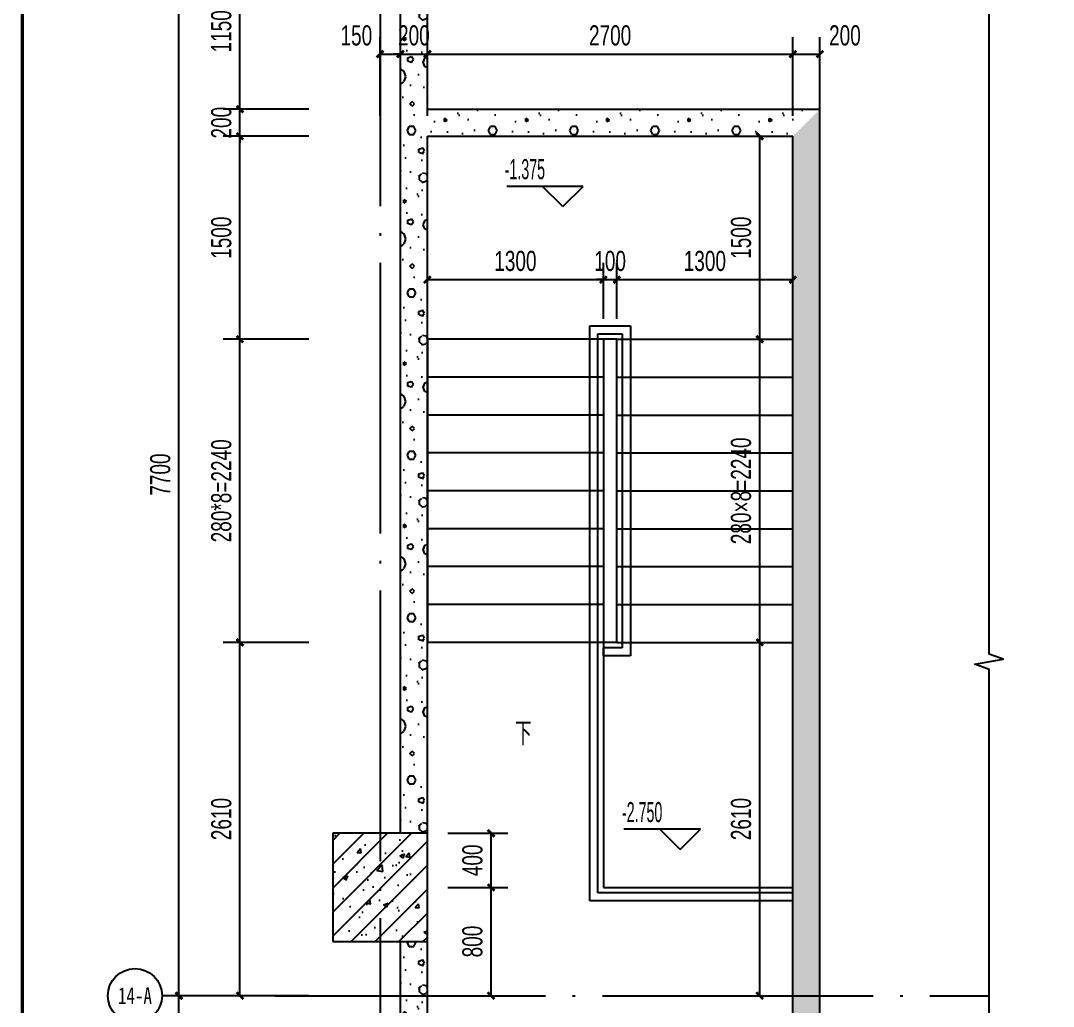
# Model space of a CAD drawing. Extents: x -26219 to 315419, y -160410 to -120810.
# Drawn here: x 232555 to 240186, y -135299 to -128016 of the extents above; entities that cross this region are included whole.
import ezdxf
from ezdxf.enums import TextEntityAlignment as Align
from ezdxf.xclip import XClip

# ---------------------------------------------------------------- set-up
doc = ezdxf.new("R2010")
doc.units = 0
doc.header["$LTSCALE"] = 1000
doc.header["$MEASUREMENT"] = 0
doc.header["$XCLIPFRAME"] = 0
doc.linetypes.add('104-14# 核心筒$2$DOTE', pattern=[2.42, 2, -0.2, 0.02, -0.2])
doc.linetypes.add('104-14# 核心筒$3$DOTE', pattern=[2.42, 2, -0.2, 0.02, -0.2])
for name, color, linetype in [('01-标注_尺寸', 124, 'Continuous'), ('01-标注_标高', 200, 'Continuous'), ('01-标注_符号', 200, 'Continuous'), ('02-TEXT_标注', 130, 'Continuous'), ('05-填充_天正', 26, 'Continuous'), ('104-14# 核心筒$2$01-标注_轴线坐标', 132, 'Continuous'), ('104-14# 核心筒$2$A_AXIS-轴线', 36, '104-14# 核心筒$2$DOTE'), ('104-14# 核心筒$2$AXIS_TEXT', 7, 'Continuous'), ('104-14# 核心筒$3$05-填充_天正', 26, 'Continuous'), ('104-14# 核心筒$3$A_AXIS-轴线', 36, '104-14# 核心筒$3$DOTE'), ('104-14# 核心筒$3$A_STR-砼柱', 51, 'Continuous'), ('A-E_栏杆', 232, 'Continuous'), ('A-E_电梯', 171, 'Continuous'), ('A_STR-砌块墙', 121, 'Continuous'), ('DIM_SYMB', 3, 'Continuous'), ('PUB_TEXT', 7, 'Continuous')]:
    doc.layers.add(name, color=color, linetype=linetype)
doc.styles.add('104-14# 核心筒$3$_TCH_AXIS', font='STXIHEI_0.TTF', dxfattribs={"width": 0.75})
doc.styles.add('_TCH_DIM', font='ros.shx', dxfattribs={"width": 0.75, "bigfont": 'jd.shx'})
doc.styles.add('_TCH_DIM_T3', font='ros.shx', dxfattribs={"width": 0.705882, "bigfont": 'jd.shx'})
doc.dimstyles.new('_TCH_ARCH&&50', dxfattribs={"dimtxt": 148.75, "dimasz": 50, "dimexe": 125, "dimexo": 150, "dimgap": 63.125, "dimtad": 1, "dimdec": 0, "dimzin": 0, "dimdsep": 46, "dimtxsty": '_TCH_DIM_T3', "dimblk": 'ARCHTICK', "dimcen": 0.09, "dimclrt": 7, "dimazin": 2, "dimtfac": 1, "dimtdec": 0, "dimtix": 1, "dimtmove": 2, "dimatfit": 3, "dimfxl": 0, "dimtolj": 1, "dimtzin": 0, "dimarcsym": 0})
pattern_1 = [(0, (177, -183), (300, 600), [0, -600]), (0, (-174, -264), (300, 600), [0, -600]), (0, (21, -270), (300, 600), [0, -600]), (0, (234, -93), (300, 600), [0, -600]), (0, (-15, -300), (300, 600), [0, -600]), (0, (294, 285), (300, 600), [0, -600]), (0, (111, 237), (300, 600), [0, -600]), (0, (207, 162), (300, 600), [0, -600]), (0, (-282, 150), (300, 600), [0, -600]), (0, (12, 123), (300, 600), [0, -600]), (0, (-102, -30), (300, 600), [0, -600]), (0, (-96, -255), (300, 600), [0, -600]), (0, (129, -279), (300, 600), [0, -600]), (0, (294, -15), (300, 600), [0, -600]), (0, (-267, -108), (300, 600), [0, -600]), (0, (-216, -6), (300, 600), [0, -600]), (0, (18, -48), (300, 600), [0, -600]), (0, (-66, -135), (300, 600), [0, -600]), (0, (-114, 63), (300, 600), [0, -600]), (0, (-39, 288), (300, 600), [0, -600]), (0, (-243, -234), (300, 600), [0, -600]), (0, (87, 165), (300, 600), [0, -600]), (0, (-192, 174), (300, 600), [0, -600]), (0, (-240, 252), (300, 600), [0, -600]), (130.601294, (257.143, 97.143), (-1499.9999834, 1800.000008), [26.3416, -11037.111]), (18.43495, (214.29, 108.57), (1499.999994, 599.999996), [27.1052, -3767.6279]), (90, (214.3, 82.86), (300, 600), [25.7143, -1174.2857]), (161.56505, (240, 74.29), (-1500.000008, 599.999955), [27.1052, -3767.6279]), (53.1301, (240, 74.29), (300, 600), [28.5714, -2971.4285]), (135, (262.86, -231.43), (-300.00004, 599.99996), [24.2437, -1672.8126]), (45, (228.57, -231.43), (300, 600), [24.2437, -1672.8126]), (135, (245.71, -248.57), (-300.00004, 599.99996), [24.2437, -1672.8126]), (45, (245.71, -248.57), (300, 600), [24.2437, -1672.8126]), (116.56505, (-25.7, 171.43), (-5e-05, 1200), [31.9438, -638.8765]), (180, (-40, 200), (-300, 600), [34.2857, -565.7142]), (63.43495, (-88.57, 171.43), (3e-06, 1200), [31.9438, -638.8765]), (116.56505, (-74.3, 142.86), (-5e-05, 1200), [31.9438, -638.8765]), (0, (-74.3, 142.86), (300, 600), [34.2857, -565.7142]), (63.43495, (-40, 142.86), (3e-06, 1200), [31.9438, -638.8765]), (107.102728, (200, -31.429), (-899.9999656, 3000.0000048), [38.8613, -16282.9025]), (143.972626, (188.57, 5.714), (-5699.999928, 4199.999995), [38.8613, -8122.02]), (180, (157.14, 28.6), (-300, 600), [37.1429, -562.8571]), (36.027373, (88.57, 5.714), (5699.999958, 4199.999955), [38.8613, -8122.02]), (71.56505, (77.14, -28.57), (900.000005, 2999.999995), [36.1403, -3758.5928]), (107.102728, (88.571, -65.714), (-899.9999656, 3000.0000048), [38.8613, -16282.9025]), (143.972626, (120, -88.57), (-5699.999928, 4199.999995), [38.8613, -8122.02]), (0, (120, -88.6), (300, 600), [37.1429, -562.8571]), (36.027373, (157.143, -88.57), (5699.999958, 4199.999955), [38.8613, -8122.02]), (71.56505, (188.57, -65.71), (900.000005, 2999.999995), [36.1403, -3758.5928]), (150.255118, (205.714, 248.57), (-900.000002, 599.999993), [23.035, -4814.3196]), (90, (185.7, 237.14), (300, 600), [22.8571, -1177.1427]), (29.74488, (185.714, 237.14), (900, 599.999997), [23.035, -4814.3196]), (116.56505, (65.7, -177.14), (-5e-05, 1200), [31.9438, -638.8765]), (168.690067, (51.43, -148.57), (-2700.000002, 599.999985), [29.1373, -6089.6855]), (41.185925, (0, -162.857), (7499.9999546, 6599.9999423), [30.3718, -12725.802]), (90, (0, -191.43), (300, 600), [28.5714, -1171.4285]), (138.814074, (22.857, -211.429), (-7499.9998667, 6600.000042), [30.3718, -12725.802]), (16.699244, (22.857, -211.429), (9899.9999255, 2999.9999686), [29.8295, -12498.5375]), (60.945396, (51.43, -202.857), (299.9999992, 599.9999947), [29.4161, -12325.3395]), (109.983106, (-185.714, 74.286), (-1500.0000056, 4199.999989), [33.442, -14012.1975]), (155.556045, (-197.143, 105.714), (-3900.0000149, 1799.9999626), [34.523, -14465.1315]), (24.443955, (-260, 105.714), (3900.000002, 1799.9999913), [34.523, -14465.1315]), (70.016893, (-271.429, 74.286), (1500.0000045, 4199.9999896), [33.442, -14012.1975]), (109.983106, (-260, 42.857), (-1500.0000056, 4199.999989), [33.442, -14012.1975]), (160.016893, (-228.57, 31.43), (-1500.000001, 599.999973), [33.442, -6989.3775]), (19.983107, (-228.57, 31.43), (1499.999992, 599.999999), [33.442, -6989.3775]), (70.016893, (-197.143, 42.857), (1500.0000045, 4199.9999896), [33.442, -14012.1975]), (122.005383, (37.14, 20), (-300.00004, 599.99997), [26.9542, -5633.434]), (18.43495, (-2.86, 34.29), (1499.999994, 599.999996), [27.1052, -3767.6279]), (90, (-2.86, 8.57), (300, 600), [25.7143, -1174.2857]), (161.56505, (22.86, 0), (-1500.000008, 599.999955), [27.1052, -3767.6279]), (54.462322, (22.857, 0), (2099.999997, 2999.9999955), [24.5781, -10298.2115]), (116.56505, (-137.14, -125.7), (-5e-05, 1200), [31.9438, -638.8765]), (180, (-151.4, -97.14), (-300, 600), [31.4286, -568.5714]), (59.036243, (-200, -125.714), (300.000001, 599.999997), [33.3197, -6963.822]), (120.963756, (-182.857, -154.286), (-300.000041, 599.999972), [33.3197, -6963.822]), (0, (-182.86, -154.3), (300, 600), [31.4286, -568.5714]), (63.43495, (-151.43, -154.3), (3e-06, 1200), [31.9438, -638.8765])]

# ---------------------------------------------------------------- blocks, each defined once
blk = doc.blocks.new('图框-A1')
at = {"const_width": 0.5}
blk.add_lwpolyline([(766, 584), (25, 584), (25, 10), (766, 10)], close=True, dxfattribs=at)
blk = doc.blocks.new('104-14# 核心筒')
at = {"layer": '104-14# 核心筒$2$A_AXIS-轴线'}
for p, q in [((-9370.1, 105800), (120259.9, 105800)), ((32400, 54018.4), (32400, -8545.1))]:
    blk.add_line(p, q, dxfattribs=at)
blk = doc.blocks.new('_ArchTick')
at = {"color": 0, "linetype": 'ByBlock', "const_width": 0.4}
blk.add_lwpolyline([(-0.5, -0.5), (0.5, 0.5)], dxfattribs=at)
blk = doc.blocks.new('*D612')
at = {"layer": '01-标注_尺寸', "color": 0, "lineweight": -2, "transparency": 16777216}
for p, q in [((234114.4, -135219.9), (233599.5, -135219.9)), ((233724.5, -136919.4), (233724.5, -135219.9)), ((234114.4, -136919.4), (233599.5, -136919.4))]:
    blk.add_line(p, q, dxfattribs=at)
at = {"layer": 'Defpoints', "color": 0, "transparency": 16777216}
for p in [(233724.5, -135219.9), (234264.4, -135219.9), (234264.4, -136919.4)]:
    blk.add_point(p, dxfattribs=at)
at = {"layer": '01-标注_尺寸', "color": 0, "lineweight": -2, "transparency": 16777216, "xscale": 50, "yscale": 50, "zscale": 50}
for p, rotation in [((233724.5, -135219.9), 90), ((233724.5, -136919.4), 270)]:
    blk.add_blockref('_ArchTick', p, dxfattribs=dict(at, rotation=rotation))
at = {"layer": '01-标注_尺寸', "color": 7, "transparency": 16777216, "insert": (233587, -136069.6), "char_height": 148.75, "attachment_point": 5, "rotation": 90, "style": '_TCH_DIM_T3'}
blk.add_mtext('\\A1;1700', dxfattribs=at)
blk = doc.blocks.new('*D613')
at = {"layer": '01-标注_尺寸', "color": 0, "lineweight": -2, "transparency": 16777216}
for p, q in [((234114.4, -127519.9), (233599.5, -127519.9)), ((233724.5, -135219.9), (233724.5, -127519.9)), ((234114.4, -135219.9), (233599.5, -135219.9))]:
    blk.add_line(p, q, dxfattribs=at)
at = {"layer": 'Defpoints', "color": 0, "transparency": 16777216}
for p in [(233724.5, -127519.9), (234264.4, -127519.9), (234264.4, -135219.9)]:
    blk.add_point(p, dxfattribs=at)
at = {"layer": '01-标注_尺寸', "color": 0, "lineweight": -2, "transparency": 16777216, "xscale": 50, "yscale": 50, "zscale": 50}
for p, rotation in [((233724.5, -127519.9), 90), ((233724.5, -135219.9), 270)]:
    blk.add_blockref('_ArchTick', p, dxfattribs=dict(at, rotation=rotation))
at = {"layer": '01-标注_尺寸', "color": 7, "transparency": 16777216, "insert": (233587, -131369.9), "char_height": 148.75, "attachment_point": 5, "rotation": 90, "style": '_TCH_DIM_T3'}
blk.add_mtext('\\A1;7700', dxfattribs=at)
blk = doc.blocks.new('*D642')
at = {"layer": '01-标注_尺寸', "color": 0, "lineweight": -2, "transparency": 16777216}
for p, q in [((234684.5, -132609.8), (234050.6, -132609.8)), ((234175.6, -135219.9), (234175.6, -132609.8)), ((234684.5, -135219.9), (234050.6, -135219.9))]:
    blk.add_line(p, q, dxfattribs=at)
at = {"layer": 'Defpoints', "color": 0, "transparency": 16777216}
for p in [(234175.6, -132609.8), (234834.5, -132609.8), (234834.5, -135219.9)]:
    blk.add_point(p, dxfattribs=at)
at = {"layer": '01-标注_尺寸', "color": 0, "lineweight": -2, "transparency": 16777216, "xscale": 50, "yscale": 50, "zscale": 50}
for p, rotation in [((234175.6, -132609.8), 90), ((234175.6, -135219.9), 270)]:
    blk.add_blockref('_ArchTick', p, dxfattribs=dict(at, rotation=rotation))
at = {"layer": '01-标注_尺寸', "color": 7, "transparency": 16777216, "insert": (234038.1, -133914.8), "char_height": 148.75, "attachment_point": 5, "rotation": 90, "style": '_TCH_DIM_T3'}
blk.add_mtext('\\A1;2610', dxfattribs=at)
blk = doc.blocks.new('*D643')
at = {"layer": '01-标注_尺寸', "color": 0, "lineweight": -2, "transparency": 16777216}
for p, q in [((234684.5, -130369.8), (234050.6, -130369.8)), ((234175.6, -132609.8), (234175.6, -130369.8)), ((234684.5, -132609.8), (234050.6, -132609.8))]:
    blk.add_line(p, q, dxfattribs=at)
at = {"layer": 'Defpoints', "color": 0, "transparency": 16777216}
for p in [(234175.6, -130369.8), (234834.5, -130369.8), (234834.5, -132609.8)]:
    blk.add_point(p, dxfattribs=at)
at = {"layer": '01-标注_尺寸', "color": 0, "lineweight": -2, "transparency": 16777216, "xscale": 50, "yscale": 50, "zscale": 50}
for p, rotation in [((234175.6, -130369.8), 90), ((234175.6, -132609.8), 270)]:
    blk.add_blockref('_ArchTick', p, dxfattribs=dict(at, rotation=rotation))
at = {"layer": '01-标注_尺寸', "color": 7, "transparency": 16777216, "insert": (234038.1, -131489.8), "char_height": 148.75, "attachment_point": 5, "rotation": 90, "style": '_TCH_DIM_T3'}
blk.add_mtext('\\A1;280*8=2240', dxfattribs=at)
blk = doc.blocks.new('*D644')
at = {"layer": '01-标注_尺寸', "color": 0, "lineweight": -2, "transparency": 16777216}
for p, q in [((234684.5, -128869.8), (234050.6, -128869.8)), ((234175.6, -130369.8), (234175.6, -128869.8)), ((234684.5, -130369.8), (234050.6, -130369.8))]:
    blk.add_line(p, q, dxfattribs=at)
at = {"layer": 'Defpoints', "color": 0, "transparency": 16777216}
for p in [(234175.6, -128869.8), (234834.5, -128869.8), (234834.5, -130369.8)]:
    blk.add_point(p, dxfattribs=at)
at = {"layer": '01-标注_尺寸', "color": 0, "lineweight": -2, "transparency": 16777216, "xscale": 50, "yscale": 50, "zscale": 50}
for p, rotation in [((234175.6, -128869.8), 90), ((234175.6, -130369.8), 270)]:
    blk.add_blockref('_ArchTick', p, dxfattribs=dict(at, rotation=rotation))
at = {"layer": '01-标注_尺寸', "color": 7, "transparency": 16777216, "insert": (234038.1, -129619.8), "char_height": 148.75, "attachment_point": 5, "rotation": 90, "style": '_TCH_DIM_T3'}
blk.add_mtext('\\A1;1500', dxfattribs=at)
blk = doc.blocks.new('*D645')
at = {"layer": '01-标注_尺寸', "color": 0, "lineweight": -2, "transparency": 16777216}
for p, q in [((234175.6, -128669.8), (234175.6, -128619.8)), ((234684.5, -128669.8), (234050.6, -128669.8)), ((234175.6, -128869.8), (234175.6, -128669.8)), ((234684.5, -128869.8), (234050.6, -128869.8)), ((234175.6, -128869.8), (234175.6, -128919.8))]:
    blk.add_line(p, q, dxfattribs=at)
at = {"layer": 'Defpoints', "color": 0, "transparency": 16777216}
for p in [(234175.6, -128669.8), (234834.5, -128669.8), (234834.5, -128869.8)]:
    blk.add_point(p, dxfattribs=at)
at = {"layer": '01-标注_尺寸', "color": 0, "lineweight": -2, "transparency": 16777216, "xscale": 50, "yscale": 50, "zscale": 50}
for p, rotation in [((234175.6, -128669.8), 270), ((234175.6, -128869.8), 90)]:
    blk.add_blockref('_ArchTick', p, dxfattribs=dict(at, rotation=rotation))
at = {"layer": '01-标注_尺寸', "color": 7, "transparency": 16777216, "insert": (234038.1, -128769.8), "char_height": 148.75, "attachment_point": 5, "rotation": 90, "style": '_TCH_DIM_T3'}
blk.add_mtext('\\A1;200', dxfattribs=at)
blk = doc.blocks.new('*D646')
at = {"layer": '01-标注_尺寸', "color": 0, "lineweight": -2, "transparency": 16777216}
for p, q in [((234684.5, -127519.9), (234050.6, -127519.9)), ((234175.6, -128669.8), (234175.6, -127519.9)), ((234684.5, -128669.8), (234050.6, -128669.8))]:
    blk.add_line(p, q, dxfattribs=at)
at = {"layer": 'Defpoints', "color": 0, "transparency": 16777216}
for p in [(234175.6, -127519.9), (234834.5, -127519.9), (234834.5, -128669.8)]:
    blk.add_point(p, dxfattribs=at)
at = {"layer": '01-标注_尺寸', "color": 0, "lineweight": -2, "transparency": 16777216, "xscale": 50, "yscale": 50, "zscale": 50}
for p, rotation in [((234175.6, -127519.9), 90), ((234175.6, -128669.8), 270)]:
    blk.add_blockref('_ArchTick', p, dxfattribs=dict(at, rotation=rotation))
at = {"layer": '01-标注_尺寸', "color": 7, "transparency": 16777216, "insert": (234038.1, -128094.9), "char_height": 148.75, "attachment_point": 5, "rotation": 90, "style": '_TCH_DIM_T3'}
blk.add_mtext('\\A1;1150', dxfattribs=at)
blk = doc.blocks.new('*D647')
at = {"layer": '01-标注_尺寸', "color": 0, "lineweight": -2, "transparency": 16777216}
for p, q in [((237772, -132609.8), (238140.8, -132609.8)), ((238015.8, -135219.9), (238015.8, -132609.8)), ((237772, -135219.9), (238140.8, -135219.9))]:
    blk.add_line(p, q, dxfattribs=at)
at = {"layer": 'Defpoints', "color": 0, "transparency": 16777216}
for p in [(237622, -132609.8), (238015.8, -132609.8), (237622, -135219.9)]:
    blk.add_point(p, dxfattribs=at)
at = {"layer": '01-标注_尺寸', "color": 0, "lineweight": -2, "transparency": 16777216, "xscale": 50, "yscale": 50, "zscale": 50}
for p, rotation in [((238015.8, -132609.8), 90), ((238015.8, -135219.9), 270)]:
    blk.add_blockref('_ArchTick', p, dxfattribs=dict(at, rotation=rotation))
at = {"layer": '01-标注_尺寸', "color": 7, "transparency": 16777216, "insert": (237878.3, -133914.8), "char_height": 148.75, "attachment_point": 5, "rotation": 90, "style": '_TCH_DIM_T3'}
blk.add_mtext('\\A1;2610', dxfattribs=at)
blk = doc.blocks.new('*D648')
at = {"layer": '01-标注_尺寸', "color": 0, "lineweight": -2, "transparency": 16777216}
for p, q in [((237772, -130369.8), (238140.8, -130369.8)), ((238015.8, -132609.8), (238015.8, -130369.8)), ((237772, -132609.8), (238140.8, -132609.8))]:
    blk.add_line(p, q, dxfattribs=at)
at = {"layer": 'Defpoints', "color": 0, "transparency": 16777216}
for p in [(237622, -130369.8), (238015.8, -130369.8), (237622, -132609.8)]:
    blk.add_point(p, dxfattribs=at)
at = {"layer": '01-标注_尺寸', "color": 0, "lineweight": -2, "transparency": 16777216, "xscale": 50, "yscale": 50, "zscale": 50}
for p, rotation in [((238015.8, -130369.8), 90), ((238015.8, -132609.8), 270)]:
    blk.add_blockref('_ArchTick', p, dxfattribs=dict(at, rotation=rotation))
at = {"layer": '01-标注_尺寸', "color": 7, "transparency": 16777216, "insert": (237878.3, -131489.8), "char_height": 148.75, "attachment_point": 5, "rotation": 90, "style": '_TCH_DIM_T3'}
blk.add_mtext('\\A1;280×8=2240', dxfattribs=at)
blk = doc.blocks.new('*D649')
at = {"layer": '01-标注_尺寸', "color": 0, "lineweight": -2, "transparency": 16777216}
for p, q in [((237772, -128869.8), (238140.8, -128869.8)), ((238015.8, -130369.8), (238015.8, -128869.8)), ((237772, -130369.8), (238140.8, -130369.8))]:
    blk.add_line(p, q, dxfattribs=at)
at = {"layer": 'Defpoints', "color": 0, "transparency": 16777216}
for p in [(237622, -128869.8), (238015.8, -128869.8), (237622, -130369.8)]:
    blk.add_point(p, dxfattribs=at)
at = {"layer": '01-标注_尺寸', "color": 0, "lineweight": -2, "transparency": 16777216, "xscale": 50, "yscale": 50, "zscale": 50}
for p, rotation in [((238015.8, -128869.8), 90), ((238015.8, -130369.8), 270)]:
    blk.add_blockref('_ArchTick', p, dxfattribs=dict(at, rotation=rotation))
at = {"layer": '01-标注_尺寸', "color": 7, "transparency": 16777216, "insert": (237878.3, -129619.8), "char_height": 148.75, "attachment_point": 5, "rotation": 90, "style": '_TCH_DIM_T3'}
blk.add_mtext('\\A1;1500', dxfattribs=at)
blk = doc.blocks.new('*D650')
at = {"layer": '01-标注_尺寸', "color": 0, "lineweight": -2, "transparency": 16777216}
for p, q in [((235560.6, -130219.8), (235560.6, -129804.5)), ((236860.6, -130219.8), (236860.6, -129804.5)), ((235560.6, -129929.5), (236860.6, -129929.5))]:
    blk.add_line(p, q, dxfattribs=at)
at = {"layer": 'Defpoints', "color": 0, "transparency": 16777216}
for p in [(236860.6, -129929.5), (235560.6, -130369.8), (236860.6, -130369.8)]:
    blk.add_point(p, dxfattribs=at)
at = {"layer": '01-标注_尺寸', "color": 0, "lineweight": -2, "transparency": 16777216, "xscale": 50, "yscale": 50, "zscale": 50, "rotation": 180}
blk.add_blockref('_ArchTick', (235560.6, -129929.5), dxfattribs=at)
at = {"layer": '01-标注_尺寸', "color": 0, "lineweight": -2, "transparency": 16777216, "xscale": 50, "yscale": 50, "zscale": 50}
blk.add_blockref('_ArchTick', (236860.6, -129929.5), dxfattribs=at)
at = {"layer": '01-标注_尺寸', "color": 7, "transparency": 16777216, "insert": (236210.6, -129792), "char_height": 148.75, "attachment_point": 5, "style": '_TCH_DIM_T3'}
blk.add_mtext('\\A1;1300', dxfattribs=at)
blk = doc.blocks.new('*D651')
at = {"layer": '01-标注_尺寸', "color": 0, "lineweight": -2, "transparency": 16777216}
for p, q in [((236860.6, -130219.8), (236860.6, -129804.5)), ((236960.6, -130219.8), (236960.6, -129804.5)), ((236860.6, -129929.5), (236810.6, -129929.5)), ((236860.6, -129929.5), (236960.6, -129929.5)), ((236960.6, -129929.5), (237010.6, -129929.5))]:
    blk.add_line(p, q, dxfattribs=at)
at = {"layer": 'Defpoints', "color": 0, "transparency": 16777216}
for p in [(236960.6, -129929.5), (236860.6, -130369.8), (236960.6, -130369.8)]:
    blk.add_point(p, dxfattribs=at)
at = {"layer": '01-标注_尺寸', "color": 0, "lineweight": -2, "transparency": 16777216, "xscale": 50, "yscale": 50, "zscale": 50}
blk.add_blockref('_ArchTick', (236860.6, -129929.5), dxfattribs=at)
at = {"layer": '01-标注_尺寸', "color": 0, "lineweight": -2, "transparency": 16777216, "xscale": 50, "yscale": 50, "zscale": 50, "rotation": 180}
blk.add_blockref('_ArchTick', (236960.6, -129929.5), dxfattribs=at)
at = {"layer": '01-标注_尺寸', "color": 7, "transparency": 16777216, "insert": (236910.6, -129792), "char_height": 148.75, "attachment_point": 5, "style": '_TCH_DIM_T3'}
blk.add_mtext('\\A1;100', dxfattribs=at)
blk = doc.blocks.new('*D652')
at = {"layer": '01-标注_尺寸', "color": 0, "lineweight": -2, "transparency": 16777216}
for p, q in [((236960.6, -130219.8), (236960.6, -129804.5)), ((238260.6, -130219.8), (238260.6, -129804.5)), ((236960.6, -129929.5), (238260.6, -129929.5))]:
    blk.add_line(p, q, dxfattribs=at)
at = {"layer": 'Defpoints', "color": 0, "transparency": 16777216}
for p in [(238260.6, -129929.5), (236960.6, -130369.8), (238260.6, -130369.8)]:
    blk.add_point(p, dxfattribs=at)
at = {"layer": '01-标注_尺寸', "color": 0, "lineweight": -2, "transparency": 16777216, "xscale": 50, "yscale": 50, "zscale": 50, "rotation": 180}
blk.add_blockref('_ArchTick', (236960.6, -129929.5), dxfattribs=at)
at = {"layer": '01-标注_尺寸', "color": 0, "lineweight": -2, "transparency": 16777216, "xscale": 50, "yscale": 50, "zscale": 50}
blk.add_blockref('_ArchTick', (238260.6, -129929.5), dxfattribs=at)
at = {"layer": '01-标注_尺寸', "color": 7, "transparency": 16777216, "insert": (237610.6, -129792), "char_height": 148.75, "attachment_point": 5, "style": '_TCH_DIM_T3'}
blk.add_mtext('\\A1;1300', dxfattribs=at)
blk = doc.blocks.new('*D958')
at = {"layer": '01-标注_尺寸', "color": 0, "lineweight": -2, "transparency": 16777216}
for p, q in [((235210.6, -128719.8), (235210.6, -128138)), ((235360.6, -128719.8), (235360.6, -128138)), ((235210.6, -128263), (235360.6, -128263))]:
    blk.add_line(p, q, dxfattribs=at)
at = {"layer": 'Defpoints', "color": 0, "transparency": 16777216}
for p in [(235360.6, -128263), (235210.6, -128869.8), (235360.6, -128869.8)]:
    blk.add_point(p, dxfattribs=at)
at = {"layer": '01-标注_尺寸', "color": 0, "lineweight": -2, "transparency": 16777216, "xscale": 50, "yscale": 50, "zscale": 50, "rotation": 180}
blk.add_blockref('_ArchTick', (235210.6, -128263), dxfattribs=at)
at = {"layer": '01-标注_尺寸', "color": 0, "lineweight": -2, "transparency": 16777216, "xscale": 50, "yscale": 50, "zscale": 50}
blk.add_blockref('_ArchTick', (235360.6, -128263), dxfattribs=at)
at = {"layer": '01-标注_尺寸', "color": 7, "transparency": 16777216, "insert": (235035.6, -128125.5), "char_height": 148.75, "attachment_point": 5, "style": '_TCH_DIM_T3'}
blk.add_mtext('\\A1;150', dxfattribs=at)
blk = doc.blocks.new('*D959')
at = {"layer": '01-标注_尺寸', "color": 0, "lineweight": -2, "transparency": 16777216}
for p, q in [((235360.6, -128719.8), (235360.6, -128138)), ((235560.6, -128719.8), (235560.6, -128138)), ((235360.6, -128263), (235310.6, -128263)), ((235360.6, -128263), (235560.6, -128263)), ((235560.6, -128263), (235610.6, -128263))]:
    blk.add_line(p, q, dxfattribs=at)
at = {"layer": 'Defpoints', "color": 0, "transparency": 16777216}
for p in [(235560.6, -128263), (235360.6, -128869.8), (235560.6, -128869.8)]:
    blk.add_point(p, dxfattribs=at)
at = {"layer": '01-标注_尺寸', "color": 0, "lineweight": -2, "transparency": 16777216, "xscale": 50, "yscale": 50, "zscale": 50}
blk.add_blockref('_ArchTick', (235360.6, -128263), dxfattribs=at)
at = {"layer": '01-标注_尺寸', "color": 0, "lineweight": -2, "transparency": 16777216, "xscale": 50, "yscale": 50, "zscale": 50, "rotation": 180}
blk.add_blockref('_ArchTick', (235560.6, -128263), dxfattribs=at)
at = {"layer": '01-标注_尺寸', "color": 7, "transparency": 16777216, "insert": (235460.6, -128125.5), "char_height": 148.75, "attachment_point": 5, "style": '_TCH_DIM_T3'}
blk.add_mtext('\\A1;200', dxfattribs=at)
blk = doc.blocks.new('*D960')
at = {"layer": '01-标注_尺寸', "color": 0, "lineweight": -2, "transparency": 16777216}
for p, q in [((235560.6, -128719.8), (235560.6, -128138)), ((238260.6, -128719.8), (238260.6, -128138)), ((235560.6, -128263), (238260.6, -128263))]:
    blk.add_line(p, q, dxfattribs=at)
at = {"layer": 'Defpoints', "color": 0, "transparency": 16777216}
for p in [(238260.6, -128263), (235560.6, -128869.8), (238260.6, -128869.8)]:
    blk.add_point(p, dxfattribs=at)
at = {"layer": '01-标注_尺寸', "color": 0, "lineweight": -2, "transparency": 16777216, "xscale": 50, "yscale": 50, "zscale": 50, "rotation": 180}
blk.add_blockref('_ArchTick', (235560.6, -128263), dxfattribs=at)
at = {"layer": '01-标注_尺寸', "color": 0, "lineweight": -2, "transparency": 16777216, "xscale": 50, "yscale": 50, "zscale": 50}
blk.add_blockref('_ArchTick', (238260.6, -128263), dxfattribs=at)
at = {"layer": '01-标注_尺寸', "color": 7, "transparency": 16777216, "insert": (236910.6, -128125.5), "char_height": 148.75, "attachment_point": 5, "style": '_TCH_DIM_T3'}
blk.add_mtext('\\A1;2700', dxfattribs=at)
blk = doc.blocks.new('*D961')
at = {"layer": '01-标注_尺寸', "color": 0, "lineweight": -2, "transparency": 16777216}
for p, q in [((238260.6, -128719.8), (238260.6, -128138)), ((238460.6, -128719.8), (238460.6, -128138)), ((238260.6, -128263), (238460.6, -128263))]:
    blk.add_line(p, q, dxfattribs=at)
at = {"layer": 'Defpoints', "color": 0, "transparency": 16777216}
for p in [(238460.6, -128263), (238260.6, -128869.8), (238460.6, -128869.8)]:
    blk.add_point(p, dxfattribs=at)
at = {"layer": '01-标注_尺寸', "color": 0, "lineweight": -2, "transparency": 16777216, "xscale": 50, "yscale": 50, "zscale": 50, "rotation": 180}
blk.add_blockref('_ArchTick', (238260.6, -128263), dxfattribs=at)
at = {"layer": '01-标注_尺寸', "color": 0, "lineweight": -2, "transparency": 16777216, "xscale": 50, "yscale": 50, "zscale": 50}
blk.add_blockref('_ArchTick', (238460.6, -128263), dxfattribs=at)
at = {"layer": '01-标注_尺寸', "color": 7, "transparency": 16777216, "insert": (238645.6, -128125.5), "char_height": 148.75, "attachment_point": 5, "style": '_TCH_DIM_T3'}
blk.add_mtext('\\A1;200', dxfattribs=at)
blk = doc.blocks.new('*D1760')
at = {"layer": '01-标注_尺寸', "color": 0, "lineweight": -2, "transparency": 16777216}
for p, q in [((235710.6, -134019.9), (236156, -134019.9)), ((236031, -134419.9), (236031, -134019.9)), ((235710.6, -134419.9), (236156, -134419.9))]:
    blk.add_line(p, q, dxfattribs=at)
at = {"layer": 'Defpoints', "color": 0, "transparency": 16777216}
for p in [(235560.6, -134019.9), (236031, -134019.9), (235560.6, -134419.9)]:
    blk.add_point(p, dxfattribs=at)
at = {"layer": '01-标注_尺寸', "color": 0, "lineweight": -2, "transparency": 16777216, "xscale": 50, "yscale": 50, "zscale": 50}
for p, rotation in [((236031, -134019.9), 90), ((236031, -134419.9), 270)]:
    blk.add_blockref('_ArchTick', p, dxfattribs=dict(at, rotation=rotation))
at = {"layer": '01-标注_尺寸', "color": 7, "transparency": 16777216, "insert": (235893.5, -134219.9), "char_height": 148.75, "attachment_point": 5, "rotation": 90, "style": '_TCH_DIM_T3'}
blk.add_mtext('\\A1;400', dxfattribs=at)
blk = doc.blocks.new('*D1761')
at = {"layer": '01-标注_尺寸', "color": 0, "lineweight": -2, "transparency": 16777216}
for p, q in [((235710.6, -134419.9), (236156, -134419.9)), ((236031, -135219.9), (236031, -134419.9)), ((235710.6, -135219.9), (236156, -135219.9))]:
    blk.add_line(p, q, dxfattribs=at)
at = {"layer": 'Defpoints', "color": 0, "transparency": 16777216}
for p in [(235560.6, -134419.9), (236031, -134419.9), (235560.6, -135219.9)]:
    blk.add_point(p, dxfattribs=at)
at = {"layer": '01-标注_尺寸', "color": 0, "lineweight": -2, "transparency": 16777216, "xscale": 50, "yscale": 50, "zscale": 50}
for p, rotation in [((236031, -134419.9), 90), ((236031, -135219.9), 270)]:
    blk.add_blockref('_ArchTick', p, dxfattribs=dict(at, rotation=rotation))
at = {"layer": '01-标注_尺寸', "color": 7, "transparency": 16777216, "insert": (235893.5, -134819.9), "char_height": 148.75, "attachment_point": 5, "rotation": 90, "style": '_TCH_DIM_T3'}
blk.add_mtext('\\A1;800', dxfattribs=at)

msp = doc.modelspace()

# ---------------------------------------------------------------- hatches: boundary and pattern name
at = {"layer": '05-填充_天正'}
h = msp.add_hatch(dxfattribs=at)
h.set_pattern_fill('加气混凝土', color=256, scale=50, style=0)
h.set_pattern_definition(pattern_1)
h.paths.add_polyline_path([(235494, -128769.8), (235560.6, -128669.8), (235560.6, -127383.4), (235360.6, -127383.4), (235360.6, -128769.8)])
h = msp.add_hatch(dxfattribs=at)
h.set_pattern_fill('加气混凝土', color=256, scale=50, style=0)
h.set_pattern_definition(pattern_1)
h.paths.add_polyline_path([(235494, -128769.8), (235560.6, -128869.8), (238260.6, -128869.8), (238460.6, -128669.8), (235560.6, -128669.8)])
h = msp.add_hatch(dxfattribs=at)
h.set_pattern_fill('加气混凝土', color=256, scale=50, style=0)
h.set_pattern_definition(pattern_1)
h.paths.add_polyline_path([(238360.6, -136986), (238460.6, -136919.4), (238460.6, -128669.8), (238260.6, -128869.8), (238260.6, -136919.4)])
h = msp.add_hatch(dxfattribs=at)
h.set_pattern_fill('加气混凝土', color=256, scale=50, style=0)
h.set_pattern_definition(pattern_1)
h.paths.add_polyline_path([(235360.6, -134019.9), (235560.6, -134019.9), (235560.6, -128869.8), (235494, -128769.8), (235360.6, -128769.8)])
h = msp.add_hatch(dxfattribs=at)
h.set_pattern_fill('加气混凝土', color=256, scale=50, style=0)
h.set_pattern_definition(pattern_1)
h.paths.add_polyline_path([(235560.6, -134819.9), (235360.6, -134819.9), (235360.6, -136919.4), (235460.6, -136986), (235560.6, -136919.4)])
at = {"layer": '104-14# 核心筒$3$05-填充_天正'}
h = msp.add_hatch(dxfattribs=at)
h.set_pattern_fill('钢筋混凝土', color=256, scale=50, style=0)
h.set_pattern_definition([(45, (0, 0), (-88.38835, 88.38835), []), (50, (0, 0), (358.6301, -31.37607), [37.5, -412.5]), (355, (0, 0), (-69.37567, 376.09607), [30, -330]), (100.4514, (29.9, -2.6), (289.2547, 344.71977), [31.8701, -350.57106]), (46.1842, (0, 100), (533.6205, -82.7595), [56.25, -618.75]), (96.6356, (44.47, 93.1), (467.3314, 487.0589), [47.8051, -525.8565]), (351.1842, (0, 100), (467.331, 487.0593), [45, -495]), (21, (50, 75), (298.45353, -201.30945), [37.5, -412.5]), (326, (50, 75), (121.65767, 362.575), [30, -330]), (71.4514, (74.87, 58.22), (420.1113, 161.26525), [31.8701, -350.57106]), (37.5, (0, 0), (6.07993, 166.446927), [0, -326, 0, -335, 0, -331.25]), (7.5, (0, 0), (131.53477, 197.20586), [0, -191, 0, -318.5, 0, -126.25]), (327.5, (-111.5, 0), (266.91122, -11.277436), [0, -125, 0, -390, 0, -517.5]), (317.5, (-161.5, 0), (291.59308, 50.0525), [0, -162.5, 0, -259, 0, -367.5])])
h.paths.add_polyline_path([(234860.6, -134819.9), (235560.6, -134819.9), (235560.6, -134019.9), (234860.6, -134019.9)])

# ---------------------------------------------------------------- linework, layer by layer
at = {"layer": '01-标注_标高'}
for p, q in [((236710.7, -129240), (236146.4, -129240)), ((236560.7, -129390), (236410.7, -129240)), ((236560.7, -129390), (236710.7, -129240)), ((237577.3, -133990.2), (237013, -133990.2)), ((237427.3, -134140.2), (237277.3, -133990.2)), ((237427.3, -134140.2), (237577.3, -133990.2))]:
    msp.add_line(p, q, dxfattribs=at)
at = {"layer": '01-标注_符号'}
msp.add_lwpolyline([(239710.6, -138394.5), (239710.6, -132809.3), (239605.6, -132771.1), (239815.6, -132734.1), (239710.6, -132696.8), (239710.6, -127111.7)], dxfattribs=at)
at = {"layer": '104-14# 核心筒$2$01-标注_轴线坐标'}
msp.add_line((234433.5, -135219.9), (233599.5, -135219.9), dxfattribs=at)
msp.add_circle((233399.5, -135219.9), 200, dxfattribs=at)
at = {"layer": '104-14# 核心筒$3$A_AXIS-轴线'}
for p, q in [((235210.6, -127386.2), (235210.6, -138607.5)), ((234433.5, -135219.9), (239710.6, -135219.9))]:
    msp.add_line(p, q, dxfattribs=at)
at = {"layer": '104-14# 核心筒$3$A_STR-砼柱'}
for p, q in [((235560.6, -134019.9), (234860.6, -134019.9)), ((234860.6, -134019.9), (234860.6, -134819.9)), ((235560.6, -134819.9), (235560.6, -134019.9)), ((234860.6, -134819.9), (235560.6, -134819.9))]:
    msp.add_line(p, q, dxfattribs=at)
at = {"layer": 'A-E_栏杆'}
for p, q in [((236760.6, -134519.9), (236760.6, -130269.8)), ((236760.6, -130269.8), (237060.6, -130269.8)), ((237060.6, -130269.8), (237060.6, -132709.8)), ((236820.6, -134459.9), (236820.6, -130329.8)), ((236820.6, -130329.8), (237000.6, -130329.8)), ((237000.6, -130329.8), (237000.6, -132649.8)), ((237000.6, -132649.8), (236860.6, -132649.8)), ((236860.6, -132709.8), (236860.6, -132649.8)), ((237060.6, -132709.8), (236860.6, -132709.8)), ((238260.6, -134519.9), (236760.6, -134519.9)), ((238260.6, -134459.9), (236820.6, -134459.9)), ((238260.6, -134519.9), (238260.6, -134459.9))]:
    msp.add_line(p, q, dxfattribs=at)
at = {"layer": 'A-E_电梯'}
for p, q in [((235560.6, -130369.8), (235560.6, -132609.8)), ((236860.6, -130369.8), (235560.6, -130369.8)), ((236860.6, -130369.8), (236860.6, -134419.9)), ((236960.6, -130369.8), (236860.6, -130369.8)), ((236860.6, -130369.8), (236860.6, -132609.8)), ((236960.6, -132609.8), (236960.6, -130369.8)), ((236960.6, -132609.8), (236960.6, -130369.8)), ((236960.6, -130369.8), (238260.6, -130369.8)), ((238260.6, -132609.8), (238260.6, -130369.8)), ((236860.6, -130649.8), (235560.6, -130649.8)), ((236960.6, -130649.8), (238260.6, -130649.8)), ((236860.6, -130929.8), (235560.6, -130929.8)), ((236960.6, -130929.8), (238260.6, -130929.8)), ((236860.6, -131209.8), (235560.6, -131209.8)), ((236960.6, -131209.8), (238260.6, -131209.8)), ((236860.6, -131489.8), (235560.6, -131489.8)), ((236960.6, -131489.8), (238260.6, -131489.8)), ((236860.6, -131769.8), (235560.6, -131769.8)), ((236960.6, -131769.8), (238260.6, -131769.8)), ((236860.6, -132049.8), (235560.6, -132049.8)), ((236960.6, -132049.8), (238260.6, -132049.8)), ((236860.6, -132329.8), (235560.6, -132329.8)), ((236960.6, -132329.8), (238260.6, -132329.8)), ((236860.6, -132609.8), (235560.6, -132609.8)), ((236960.6, -132609.8), (238260.6, -132609.8)), ((236860.6, -134419.9), (238260.6, -134419.9))]:
    msp.add_line(p, q, dxfattribs=at)
msp.add_lwpolyline([(236960.6, -132609.8), (236860.6, -132609.8)], dxfattribs=at)
at = {"layer": 'A_STR-砌块墙'}
for p, q in [((235360.6, -128769.8), (235360.6, -127383.4)), ((235560.6, -128669.8), (235560.6, -127383.4)), ((235560.6, -128669.8), (238460.6, -128669.8)), ((238460.6, -136919.4), (238460.6, -128669.8)), ((235360.6, -134019.9), (235360.6, -128769.8)), ((235560.6, -134019.9), (235560.6, -128869.8)), ((235560.6, -128869.8), (238260.6, -128869.8)), ((238260.6, -136919.4), (238260.6, -128869.8)), ((235360.6, -136919.4), (235360.6, -134819.9)), ((235560.6, -136919.4), (235560.6, -134819.9))]:
    msp.add_line(p, q, dxfattribs=at)
at = {"layer": 'DIM_SYMB'}
msp.add_lwpolyline([(236260.1, -133143.8, 0, 0, 0), (236260.1, -129538.7, 0, 0, 0), (237660.1, -129538.7, 0, 0, 0), (237660.1, -133261.4, 40, 0, 0), (237660.1, -133411.4, 0, 0, 0)], format="xyseb", dxfattribs=at)

# ---------------------------------------------------------------- block references
at = {"xscale": 50, "yscale": 50, "zscale": 50}
msp.add_blockref('图框-A1', (231317.6, -156062.5), dxfattribs=at)
ref = msp.add_blockref('104-14# 核心筒', (243788.7, -236343.4))
XClip(ref).set_block_clipping_path([(32000, 95800), (42400, 107298.7390783391)])
ref = msp.add_blockref('104-14# 核心筒', (201591, -159600))
XClip(ref).set_block_clipping_path([(32000, 6700), (42400, 18198.7390783391)])

# ---------------------------------------------------------------- texts
at = {"layer": '02-TEXT_标注', "style": '_TCH_DIM', "width": 0.529412}
for s, p in [('-1.375', (236131.4, -129187.5)), ('-2.750', (236998, -133937.7))]:
    msp.add_text(s, height=148.75, dxfattribs=at).set_placement(p)
at = {"layer": '104-14# 核心筒$2$AXIS_TEXT', "style": '104-14# 核心筒$3$_TCH_AXIS', "width": 0.923853}
msp.add_text('14-A', height=124.12, dxfattribs=at).set_placement((233274, -135281.9), (233525, -135281.9), align=Align.FIT)
at = {"layer": 'PUB_TEXT', "style": '_TCH_DIM', "width": 0.75}
msp.add_text('下', height=173.6, dxfattribs=at).set_placement((236207.7, -133371.3))

# ---------------------------------------------------------------- dimensions: what is measured, and where the dimension line sits
at = {"layer": '01-标注_尺寸'}
for p1, p2, distance, picture, middle in [((234264.4, -135219.9), (234264.4, -127519.9), 539.9, '*D613', (233587, -131369.9)), ((234834.5, -128669.8), (234834.5, -127519.9), 658.8, '*D646', (234038.1, -128094.9)), ((235360.6, -128869.8), (235560.6, -128869.8), 606.8, '*D959', (235460.6, -128125.5)), ((235560.6, -128869.8), (238260.6, -128869.8), 606.8, '*D960', (236910.6, -128125.5)), ((234834.5, -128869.8), (234834.5, -128669.8), 658.8, '*D645', (234038.1, -128769.8)), ((234834.5, -130369.8), (234834.5, -128869.8), 658.8, '*D644', (234038.1, -129619.8)), ((237622, -130369.8), (237622, -128869.8), -393.8, '*D649', (237878.3, -129619.8)), ((235560.6, -130369.8), (236860.6, -130369.8), 440.2, '*D650', (236210.6, -129792)), ((236860.6, -130369.8), (236960.6, -130369.8), 440.2, '*D651', (236910.6, -129792)), ((236960.6, -130369.8), (238260.6, -130369.8), 440.2, '*D652', (237610.6, -129792)), ((234834.5, -135219.9), (234834.5, -132609.8), 658.8, '*D642', (234038.1, -133914.8)), ((237622, -135219.9), (237622, -132609.8), -393.8, '*D647', (237878.3, -133914.8)), ((235560.6, -134419.9), (235560.6, -134019.9), -470.4, '*D1760', (235893.5, -134219.9)), ((235560.6, -135219.9), (235560.6, -134419.9), -470.4, '*D1761', (235893.5, -134819.9)), ((234264.3695893, -136919.3569918), (234264.3695893, -135219.8569918), 539.865405, '*D612', (233587.0041843, -136069.6069918))]:
    dim = msp.add_aligned_dim(p1=p1, p2=p2, distance=distance, dimstyle='_TCH_ARCH&&50', dxfattribs=at)
    dim.commit()
    dim.dimension.update_dxf_attribs({"geometry": picture, "text_midpoint": middle})
for base, p1, p2, picture, middle in [((235360.6, -128263), (235210.6, -128869.8), (235360.6, -128869.8), '*D958', (235035.6, -128125.5)), ((238460.6, -128263), (238260.6, -128869.8), (238460.6, -128869.8), '*D961', (238645.6, -128125.5))]:
    dim = msp.add_linear_dim(base=base, p1=p1, p2=p2, angle=0, dimstyle='_TCH_ARCH&&50', dxfattribs=at)
    dim.commit()
    dim.dimension.update_dxf_attribs({"geometry": picture, "text_midpoint": middle, "dimtype": 161})
for p1, p2, distance, text, picture, middle in [((234834.5, -132609.8), (234834.5, -130369.8), 658.8, '280*8=2240', '*D643', (234038.1, -131489.8)), ((237622, -132609.8), (237622, -130369.8), -393.8, '280×8=2240', '*D648', (237878.3, -131489.8))]:
    dim = msp.add_aligned_dim(p1=p1, p2=p2, distance=distance, text=text, dimstyle='_TCH_ARCH&&50', dxfattribs=at)
    dim.commit()
    dim.dimension.update_dxf_attribs({"geometry": picture, "text_midpoint": middle})

doc.saveas('drawing.dxf')
